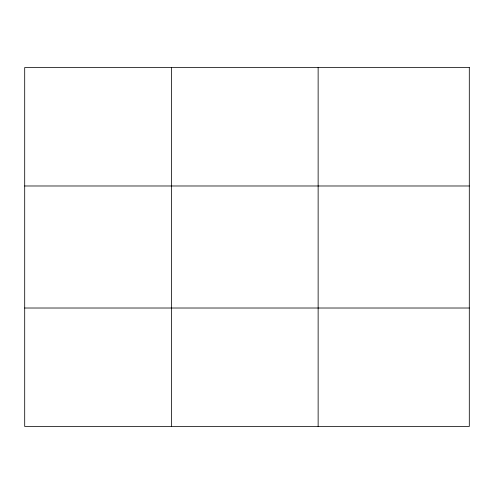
<?xml version="1.0" encoding="UTF-8"?>
<svg xmlns="http://www.w3.org/2000/svg" width="494" height="494" viewBox="0 0 494 494"><rect width="100%" height="100%" fill="white"/><g stroke="black" fill="none" stroke-linecap="round" stroke-linejoin="round"><path stroke-width="0.74" d="M171.418 67.542L171.418 426.458M318.136 67.542L318.136 426.458M24.7 185.985L469.3 185.985M24.7 308.015L469.3 308.015M469.3 67.542L469.3 426.458L24.7 426.458L24.7 67.542L469.3 67.542"/></g></svg>
